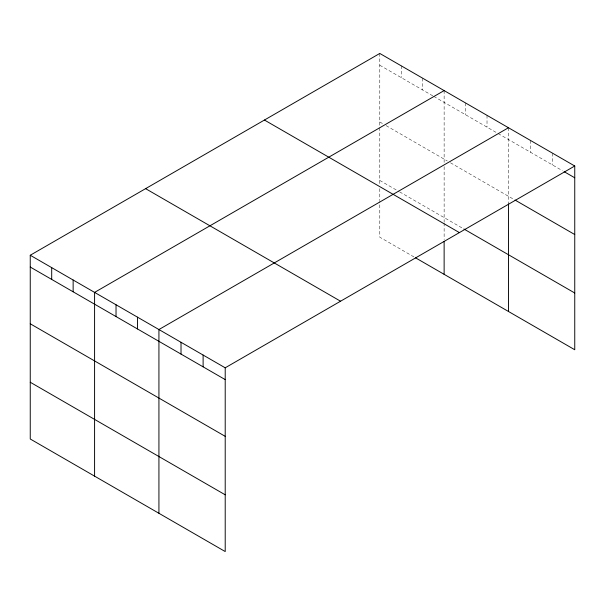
<?xml version="1.0" encoding="UTF-8"?>
<svg xmlns="http://www.w3.org/2000/svg" width="605" height="605" viewBox="0 0 605 605"><rect width="100%" height="100%" fill="white"/><g stroke="black" fill="none" stroke-linecap="round" stroke-linejoin="round"><path stroke-width="0.45" stroke-dasharray="3.02 2.27" d="M379.789 65.234L433.006 95.961M433.8 96.414L497.34 133.1M498.142 133.561L562.476 170.708M379.789 121.976L382.965 123.813M386.141 125.643L447.307 160.96M450.483 162.79L514.189 199.574M379.789 180.441L398.854 191.452M399.648 191.906L463.982 229.053M413.941 256.906L379.789 237.19L379.789 201.495M552.652 153.246L552.652 165.036M530.562 140.496L530.562 152.279M508.465 127.738L508.465 202.872M487.017 115.358L487.017 127.141M465.57 102.971L465.57 114.761M444.13 90.591L444.13 162.896M444.13 166.67L444.13 222.164M444.13 223.079L444.13 239.55M422.683 78.211L422.683 89.994M401.236 65.832L401.236 77.614M379.789 53.444L379.789 126.695M379.789 127.64L379.789 185.017M379.789 188.677L379.789 200.58"/><path stroke-width="0.91" d="M30.25 255.249L225.211 367.81L225.211 551.556L30.25 438.996L30.25 255.249L379.789 53.444L574.75 166.004L574.75 349.743L415.537 257.821M444.13 90.591L94.584 292.397L94.584 476.135M508.465 127.738L158.926 329.543L158.926 513.282M225.211 367.81L574.75 166.004M564.11 171.654L574.75 177.794M515.014 200.043L574.75 234.536M463.982 229.053L574.75 293.001M264.445 120.047L459.399 232.6M145.601 188.654L340.554 301.214M30.25 267.039L225.211 379.6M30.25 323.781L225.211 436.341M30.25 382.247L225.211 494.807M508.465 203.809L508.465 311.477M444.13 241.38L444.13 274.33M203.114 355.052L203.114 366.842M181.016 342.301L181.016 354.084M137.479 317.164L137.479 328.946M116.031 304.776L116.031 316.566M73.144 280.017L73.144 291.799M51.697 267.637L51.697 279.419"/></g></svg>
